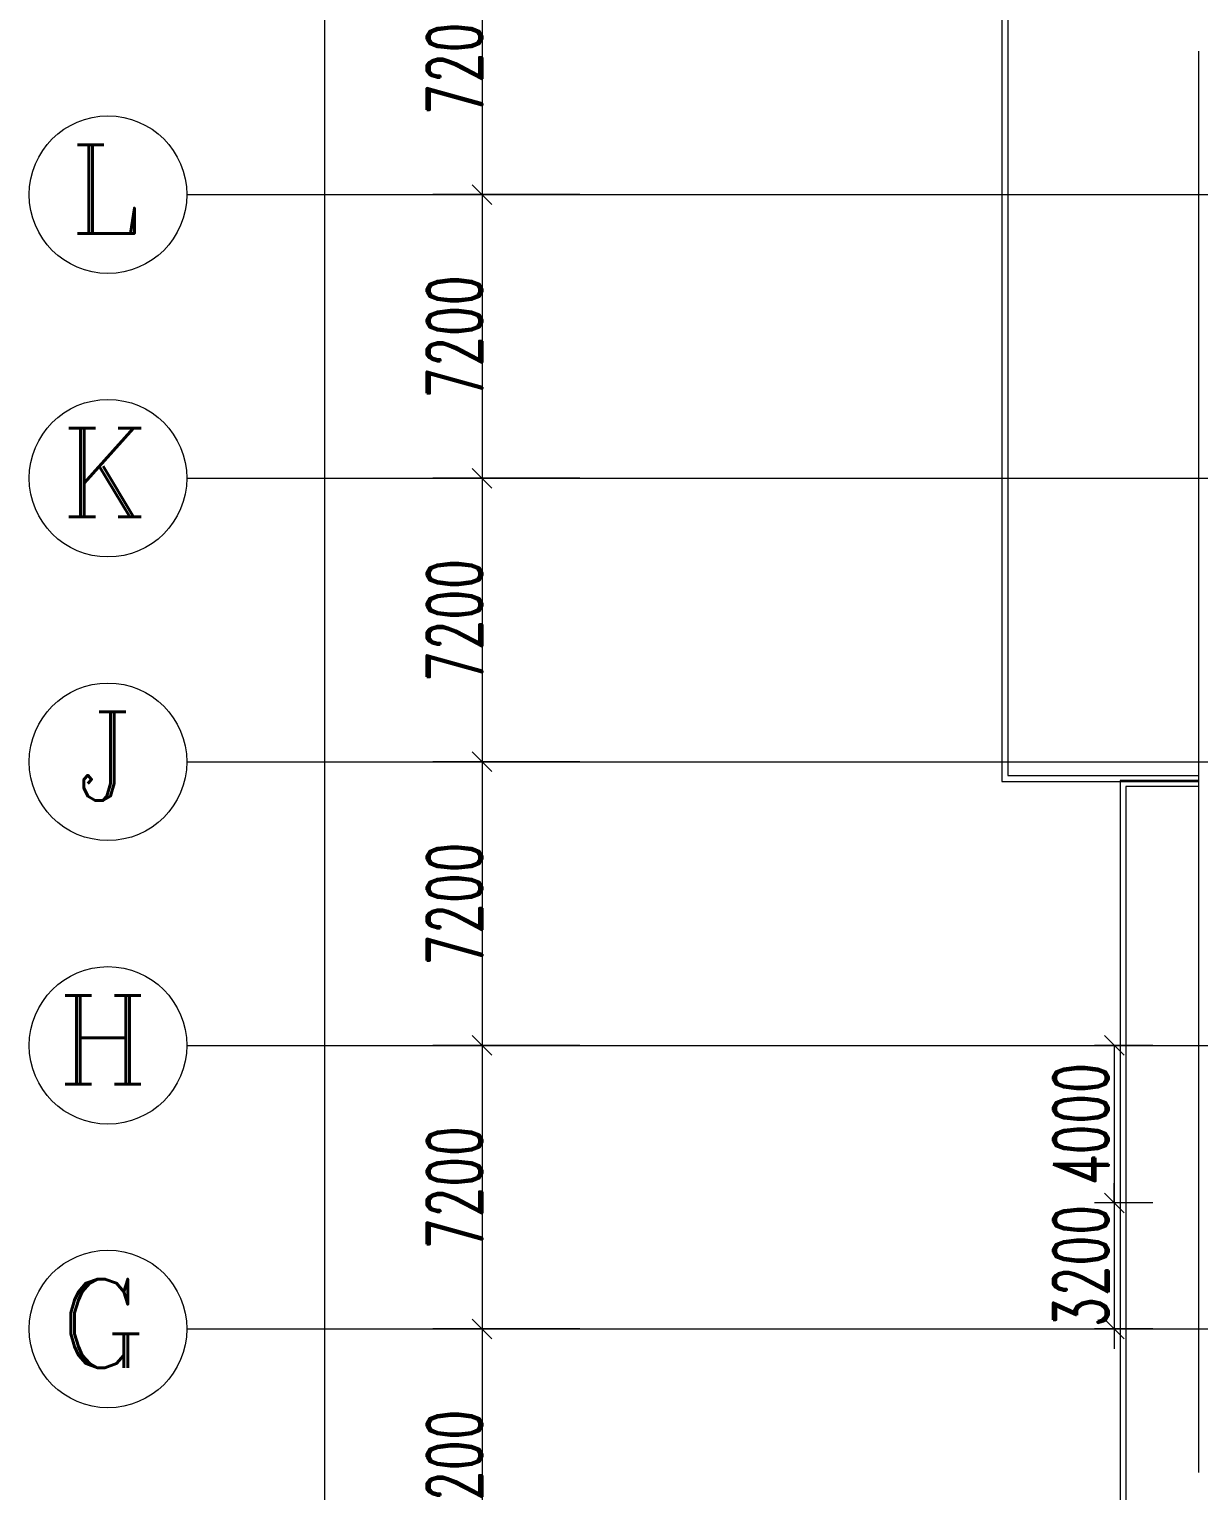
# Model space of a CAD drawing. Header units: millimetres. Extents: x -172041 to 399210, y -31706 to 192400.
# Drawn here: x -30000 to -300, y 39092 to 76200 of the extents above; entities that cross this region are included whole.
import ezdxf

# ---------------------------------------------------------------- set-up
doc = ezdxf.new("R2010")
doc.units = ezdxf.units.MM
doc.linetypes.add('1_1', pattern=[2, 1, -1])
doc.linetypes.add('轴网线', pattern=[22.04, 18.38, -1.83, 0, -1.83])
doc.layers.get('0').update_dxf_attribs({"color": 8})
doc.layers.get('Defpoints').update_dxf_attribs({"color": 8})
for name, color, linetype, lineweight in [('A-ANNO-DIMS', 8, 'Continuous', 9), ('A-GENM', 8, 'Continuous', 5), ('Q-CASE', 8, '1_1', 5), ('S-GRID', 8, 'Continuous', 9), ('S-GRID-IDEN', 8, 'Continuous', 9)]:
    doc.layers.add(name, color=color, linetype=linetype, lineweight=lineweight)
doc.styles.add('RomanC', font='romanc__.ttf', dxfattribs={"height": 2250})
doc.styles.add('RomanD_3', font='romand__.ttf', dxfattribs={"width": 0.65, "height": 1400})
doc.dimstyles.new('对角线_-_1mm_仿宋', dxfattribs={"dimscale": 304.8, "dimtxt": 1405.004626, "dimasz": 1.64042, "dimexe": 1.64042, "dimexo": 0.0625, "dimgap": 0.492126, "dimtad": 1, "dimdec": 0, "dimzin": 0, "dimdsep": 46, "dimtxsty": 'RomanD_3', "dimblk1": 'OBLIQUE', "dimblk2": 'OBLIQUE', "dimsah": 1, "dimcen": 0.09, "dimazin": 0, "dimtfac": 1, "dimtdec": 4, "dimtix": 1, "dimtmove": 0, "dimatfit": 3, "dimfxl": 3.28084, "dimfxlon": 1, "dimtvp": 1, "dimtolj": 1, "dimtzin": 0, "dimlwd": 18, "dimlwe": 18, "dimarcsym": 2})
doc.dimstyles.new('第一_二道尺寸线', dxfattribs={"dimscale": 304.8, "dimtxt": 1405.004626, "dimasz": 1.64042, "dimexe": 4.10105, "dimexo": 0.0625, "dimgap": 0, "dimtad": 1, "dimdec": 0, "dimzin": 0, "dimdsep": 46, "dimtxsty": 'RomanD_3', "dimblk1": 'OBLIQUE', "dimblk2": 'OBLIQUE', "dimsah": 1, "dimcen": 0.09, "dimazin": 0, "dimtfac": 1, "dimtdec": 4, "dimtix": 1, "dimtmove": 0, "dimatfit": 3, "dimfxl": 8.2021, "dimfxlon": 1, "dimtvp": 1, "dimtolj": 1, "dimtzin": 0, "dimlwd": 18, "dimlwe": 18, "dimarcsym": 2})

# ---------------------------------------------------------------- blocks, each defined once
blk = doc.blocks.new('混凝土雨棚1 - 混凝土雨棚-500x5500-4380737-LAY-2F-1_500-A')
at = {"layer": 'Q-CASE'}
for p, q in [((25700, 5000), (-25700, 5000)), ((-25700, 5000), (-25700, 0))]:
    blk.add_line(p, q, dxfattribs=at)
at = {"layer": 'Q-CASE', "linetype": 'Continuous'}
for p, q in [((25700, 5000), (-25700, 5000)), ((-25700, 5000), (-25700, 0)), ((25550, 4850), (-25550, 4850)), ((-25550, 4850), (-25550, 0)), ((-25700, 0), (-7160, 0))]:
    blk.add_line(p, q, dxfattribs=at)
blk = doc.blocks.new('混凝土雨棚1 - 混凝土雨棚-300mm-2000 2-4311661-LAY-2F-1_500-A')
at = {"layer": 'Q-CASE'}
for p, q in [((20413, 2000), (-20413, 2000)), ((20413, 0), (20413, 2000))]:
    blk.add_line(p, q, dxfattribs=at)
at = {"layer": 'Q-CASE', "linetype": 'Continuous'}
for p, q in [((20413, 2000), (-20413, 2000)), ((20413, 0), (20413, 2000)), ((20263, 1850), (1757, 1850)), ((20263, 0), (20263, 1850)), ((2847, 0), (20413, 0))]:
    blk.add_line(p, q, dxfattribs=at)
blk = doc.blocks.new('轴网 - 宽度系数 1_0-670626-LAY-2F-1_500-A')
at = {"layer": 'S-GRID-IDEN'}
blk.add_circle((0, 0), 4, dxfattribs=at)
blk = doc.blocks.new('_Oblique')
at = {"color": 0, "linetype": 'ByBlock', "lineweight": -2}
blk.add_line((-0.5, -0.5), (0.5, 0.5), dxfattribs=at)
blk = doc.blocks.new('DIMBLOCK7-LAY-2F-1_500-A')
at = {"layer": 'A-ANNO-DIMS', "color": 0, "lineweight": 18, "transparency": 16777216}
for p, q in [((-1465, 50400), (-2946, 50400)), ((-2446, 50400), (-2446, 46400)), ((-1465, 46400), (-2946, 46400))]:
    blk.add_line(p, q, dxfattribs=at)
at = {"layer": 'Defpoints', "color": 0, "transparency": 16777216}
for p in [(-1446, 50400), (-2446, 46400), (-1446, 46400)]:
    blk.add_point(p, dxfattribs=at)
at = {"layer": 'A-ANNO-DIMS', "color": 0, "lineweight": 18, "transparency": 16777216, "xscale": 500.0000000000001, "yscale": 500.0000000000001, "zscale": 500.0000000000001}
for p, rotation in [((-2446, 50400), 90), ((-2446, 46400), 270)]:
    blk.add_blockref('_Oblique', p, dxfattribs=dict(at, rotation=rotation))
at = {"layer": 'A-ANNO-DIMS', "color": 0, "lineweight": 18, "transparency": 16777216, "insert": (-3296, 48400), "char_height": 1400, "width": 3890.78, "attachment_point": 5, "rotation": 90, "style": 'RomanD_3'}
blk.add_mtext('\\A1;4000', dxfattribs=at)
blk = doc.blocks.new('DIMBLOCK8-LAY-2F-1_500-A')
at = {"layer": 'A-ANNO-DIMS', "color": 0, "lineweight": 18, "transparency": 16777216}
for p, q in [((-2446, 46400), (-2446, 46900)), ((-1465, 46400), (-2946, 46400)), ((-2446, 46400), (-2446, 43200)), ((-1465, 43200), (-2946, 43200)), ((-2446, 43200), (-2446, 42700))]:
    blk.add_line(p, q, dxfattribs=at)
at = {"layer": 'Defpoints', "color": 0, "transparency": 16777216}
for p in [(-1446, 46400), (-2446, 43200), (-1446, 43200)]:
    blk.add_point(p, dxfattribs=at)
at = {"layer": 'A-ANNO-DIMS', "color": 0, "lineweight": 18, "transparency": 16777216, "xscale": 500.0000000000001, "yscale": 500.0000000000001, "zscale": 500.0000000000001}
for p, rotation in [((-2446, 46400), 270), ((-2446, 43200), 90)]:
    blk.add_blockref('_Oblique', p, dxfattribs=dict(at, rotation=rotation))
at = {"layer": 'A-ANNO-DIMS', "color": 0, "lineweight": 18, "transparency": 16777216, "insert": (-3296, 44800), "char_height": 1400, "width": 3890.78, "attachment_point": 5, "rotation": 90, "style": 'RomanD_3'}
blk.add_mtext('\\A1;3200', dxfattribs=at)
blk = doc.blocks.new('DIMBLOCK49-LAY-2F-1_500-A')
at = {"layer": 'A-ANNO-DIMS', "color": 0, "lineweight": 18, "transparency": 16777216}
for p, q in [((-16019.05, 79200), (-19750, 79200)), ((-18500, 79200), (-18500, 72000)), ((-16019.05, 72000), (-19750, 72000))]:
    blk.add_line(p, q, dxfattribs=at)
at = {"layer": 'Defpoints', "color": 0, "transparency": 16777216}
for p in [(-16000, 79200), (-18500, 72000), (-16000, 72000)]:
    blk.add_point(p, dxfattribs=at)
at = {"layer": 'A-ANNO-DIMS', "color": 0, "lineweight": 18, "transparency": 16777216, "xscale": 500.0000000000001, "yscale": 500.0000000000001, "zscale": 500.0000000000001}
for p, rotation in [((-18500, 79200), 90), ((-18500, 72000), 270)]:
    blk.add_blockref('_Oblique', p, dxfattribs=dict(at, rotation=rotation))
at = {"layer": 'A-ANNO-DIMS', "color": 0, "lineweight": 18, "transparency": 16777216, "insert": (-19200, 75600), "char_height": 1400, "width": 3890.782, "attachment_point": 5, "rotation": 90, "style": 'RomanD_3'}
blk.add_mtext('\\A1;7200', dxfattribs=at)
blk = doc.blocks.new('DIMBLOCK50-LAY-2F-1_500-A')
at = {"layer": 'A-ANNO-DIMS', "color": 0, "lineweight": 18, "transparency": 16777216}
for p, q in [((-16019.05, 72000), (-19750, 72000)), ((-18500, 72000), (-18500, 64800)), ((-16019.05, 64800), (-19750, 64800))]:
    blk.add_line(p, q, dxfattribs=at)
at = {"layer": 'Defpoints', "color": 0, "transparency": 16777216}
for p in [(-16000, 72000), (-18500, 64800), (-16000, 64800)]:
    blk.add_point(p, dxfattribs=at)
at = {"layer": 'A-ANNO-DIMS', "color": 0, "lineweight": 18, "transparency": 16777216, "xscale": 500.0000000000001, "yscale": 500.0000000000001, "zscale": 500.0000000000001}
for p, rotation in [((-18500, 72000), 90), ((-18500, 64800), 270)]:
    blk.add_blockref('_Oblique', p, dxfattribs=dict(at, rotation=rotation))
at = {"layer": 'A-ANNO-DIMS', "color": 0, "lineweight": 18, "transparency": 16777216, "insert": (-19200, 68400), "char_height": 1400, "width": 3890.782, "attachment_point": 5, "rotation": 90, "style": 'RomanD_3'}
blk.add_mtext('\\A1;7200', dxfattribs=at)
blk = doc.blocks.new('DIMBLOCK51-LAY-2F-1_500-A')
at = {"layer": 'A-ANNO-DIMS', "color": 0, "lineweight": 18, "transparency": 16777216}
for p, q in [((-16019.05, 64800), (-19750, 64800)), ((-18500, 64800), (-18500, 57600)), ((-16019.05, 57600), (-19750, 57600))]:
    blk.add_line(p, q, dxfattribs=at)
at = {"layer": 'Defpoints', "color": 0, "transparency": 16777216}
for p in [(-16000, 64800), (-18500, 57600), (-16000, 57600)]:
    blk.add_point(p, dxfattribs=at)
at = {"layer": 'A-ANNO-DIMS', "color": 0, "lineweight": 18, "transparency": 16777216, "xscale": 500.0000000000001, "yscale": 500.0000000000001, "zscale": 500.0000000000001}
for p, rotation in [((-18500, 64800), 90), ((-18500, 57600), 270)]:
    blk.add_blockref('_Oblique', p, dxfattribs=dict(at, rotation=rotation))
at = {"layer": 'A-ANNO-DIMS', "color": 0, "lineweight": 18, "transparency": 16777216, "insert": (-19200, 61200), "char_height": 1400, "width": 3890.782, "attachment_point": 5, "rotation": 90, "style": 'RomanD_3'}
blk.add_mtext('\\A1;7200', dxfattribs=at)
blk = doc.blocks.new('DIMBLOCK52-LAY-2F-1_500-A')
at = {"layer": 'A-ANNO-DIMS', "color": 0, "lineweight": 18, "transparency": 16777216}
for p, q in [((-16019.05, 57600), (-19750, 57600)), ((-18500, 57600), (-18500, 50400)), ((-16019.05, 50400), (-19750, 50400))]:
    blk.add_line(p, q, dxfattribs=at)
at = {"layer": 'Defpoints', "color": 0, "transparency": 16777216}
for p in [(-16000, 57600), (-18500, 50400), (-16000, 50400)]:
    blk.add_point(p, dxfattribs=at)
at = {"layer": 'A-ANNO-DIMS', "color": 0, "lineweight": 18, "transparency": 16777216, "xscale": 500.0000000000001, "yscale": 500.0000000000001, "zscale": 500.0000000000001}
for p, rotation in [((-18500, 57600), 90), ((-18500, 50400), 270)]:
    blk.add_blockref('_Oblique', p, dxfattribs=dict(at, rotation=rotation))
at = {"layer": 'A-ANNO-DIMS', "color": 0, "lineweight": 18, "transparency": 16777216, "insert": (-19200, 54000), "char_height": 1400, "width": 3890.782, "attachment_point": 5, "rotation": 90, "style": 'RomanD_3'}
blk.add_mtext('\\A1;7200', dxfattribs=at)
blk = doc.blocks.new('DIMBLOCK53-LAY-2F-1_500-A')
at = {"layer": 'A-ANNO-DIMS', "color": 0, "lineweight": 18, "transparency": 16777216}
for p, q in [((-16019.05, 50400), (-19750, 50400)), ((-18500, 50400), (-18500, 43200)), ((-16019.05, 43200), (-19750, 43200))]:
    blk.add_line(p, q, dxfattribs=at)
at = {"layer": 'Defpoints', "color": 0, "transparency": 16777216}
for p in [(-16000, 50400), (-18500, 43200), (-16000, 43200)]:
    blk.add_point(p, dxfattribs=at)
at = {"layer": 'A-ANNO-DIMS', "color": 0, "lineweight": 18, "transparency": 16777216, "xscale": 500.0000000000001, "yscale": 500.0000000000001, "zscale": 500.0000000000001}
for p, rotation in [((-18500, 50400), 90), ((-18500, 43200), 270)]:
    blk.add_blockref('_Oblique', p, dxfattribs=dict(at, rotation=rotation))
at = {"layer": 'A-ANNO-DIMS', "color": 0, "lineweight": 18, "transparency": 16777216, "insert": (-19200, 46800), "char_height": 1400, "width": 3890.782, "attachment_point": 5, "rotation": 90, "style": 'RomanD_3'}
blk.add_mtext('\\A1;7200', dxfattribs=at)
blk = doc.blocks.new('DIMBLOCK54-LAY-2F-1_500-A')
at = {"layer": 'A-ANNO-DIMS', "color": 0, "lineweight": 18, "transparency": 16777216}
for p, q in [((-16019.05, 43200), (-19750, 43200)), ((-18500, 43200), (-18500, 36000)), ((-16019.05, 36000), (-19750, 36000))]:
    blk.add_line(p, q, dxfattribs=at)
at = {"layer": 'Defpoints', "color": 0, "transparency": 16777216}
for p in [(-16000, 43200), (-18500, 36000), (-16000, 36000)]:
    blk.add_point(p, dxfattribs=at)
at = {"layer": 'A-ANNO-DIMS', "color": 0, "lineweight": 18, "transparency": 16777216, "xscale": 500.0000000000001, "yscale": 500.0000000000001, "zscale": 500.0000000000001}
for p, rotation in [((-18500, 43200), 90), ((-18500, 36000), 270)]:
    blk.add_blockref('_Oblique', p, dxfattribs=dict(at, rotation=rotation))
at = {"layer": 'A-ANNO-DIMS', "color": 0, "lineweight": 18, "transparency": 16777216, "insert": (-19200, 39600), "char_height": 1400, "width": 3890.782, "attachment_point": 5, "rotation": 90, "style": 'RomanD_3'}
blk.add_mtext('\\A1;7200', dxfattribs=at)
blk = doc.blocks.new('DIMBLOCK127-LAY-2F-1_500-A')
at = {"layer": 'A-ANNO-DIMS', "color": 0, "lineweight": 18, "transparency": 16777216}
for p, q in [((-20019.05, 159050), (-23750, 159050)), ((-22500, 159050), (-22500, -650)), ((-20019.05, -650), (-23750, -650))]:
    blk.add_line(p, q, dxfattribs=at)
at = {"layer": 'Defpoints', "color": 0, "transparency": 16777216}
for p in [(-20000, 159050), (-22500, -650), (-20000, -650)]:
    blk.add_point(p, dxfattribs=at)
at = {"layer": 'A-ANNO-DIMS', "color": 0, "lineweight": 18, "transparency": 16777216, "xscale": 500.0000000000001, "yscale": 500.0000000000001, "zscale": 500.0000000000001}
for p, rotation in [((-22500, 159050), 90), ((-22500, -650), 270)]:
    blk.add_blockref('_Oblique', p, dxfattribs=dict(at, rotation=rotation))
at = {"layer": 'A-ANNO-DIMS', "color": 0, "lineweight": 18, "transparency": 16777216, "insert": (-23200, 79200), "char_height": 1400, "width": 5836.1731, "attachment_point": 5, "rotation": 90, "style": 'RomanD_3'}
blk.add_mtext('\\A1;159700', dxfattribs=at)

msp = doc.modelspace()

# ---------------------------------------------------------------- linework, layer by layer
at = {"layer": 'S-GRID'}
for p, q in [((-26000, 72000), (-16000, 72000)), ((-26000, 64800), (-16000, 64800)), ((-26000, 57600), (-16000, 57600)), ((-26000, 50400), (-16000, 50400)), ((-26000, 43200), (-16000, 43200))]:
    msp.add_line(p, q, dxfattribs=at)
at = {"layer": 'S-GRID', "linetype": '轴网线'}
for p, q in [((-16000, 72000), (308800, 72000)), ((-16000, 64800), (308800, 64800)), ((-16000, 57600), (308800, 57600)), ((-16000, 50400), (308800, 50400)), ((-16000, 43200), (308800, 43200))]:
    msp.add_line(p, q, dxfattribs=at)

# ---------------------------------------------------------------- block references
at = {"layer": 'A-GENM', "rotation": 89.99999999999993}
for name, p in [('混凝土雨棚1 - 混凝土雨棚-500x5500-4380737-LAY-2F-1_500-A', (-300, 82800)), ('混凝土雨棚1 - 混凝土雨棚-300mm-2000 2-4311661-LAY-2F-1_500-A', (-300, 36712.5))]:
    msp.add_blockref(name, p, dxfattribs=at)
at = {"layer": 'S-GRID-IDEN', "xscale": 499.9999999999995, "yscale": 499.9999999999995, "zscale": 499.9999999999995, "rotation": 269.9999999999994}
for p in [(-28000, 72000), (-28000, 64800), (-28000, 57600), (-28000, 50400), (-28000, 43200)]:
    msp.add_blockref('轴网 - 宽度系数 1_0-670626-LAY-2F-1_500-A', p, dxfattribs=at)

# ---------------------------------------------------------------- texts
at = {"layer": 'S-GRID-IDEN', "char_height": 2250, "attachment_point": 1, "style": 'RomanC'}
for s, insert, width in [('\\fRomanC|b0|i0|c134|p2|;L', (-28969, 73267), 2324.894), ('\\fRomanC|b0|i0|c134|p2|;K', (-29184, 66067), 2845.991), ('\\fRomanC|b0|i0|c134|p2|;J', (-28804, 58867), 1924.05), ('\\fRomanC|b0|i0|c134|p2|;H', (-29284, 51667), 3086.497), ('\\fRomanC|b0|i0|c134|p2|;G', (-29234, 44467), 2966.244)]:
    msp.add_mtext(s, dxfattribs=dict(at, insert=insert, width=width))

# ---------------------------------------------------------------- dimensions: what is measured, and where the dimension line sits
at = {"layer": 'A-ANNO-DIMS', "lineweight": 18}
for base, p1, p2, dimstyle, override, picture, middle in [((-22500, -650), (-20000, 159050), (-20000, -650), '第一_二道尺寸线', {"dimpost": '<>', "dimfxl": 159700}, 'DIMBLOCK127-LAY-2F-1_500-A', (-23200, 79200)), ((-18500, 72000), (-16000, 79200), (-16000, 72000), '第一_二道尺寸线', {"dimpost": '<>', "dimfxl": 7200}, 'DIMBLOCK49-LAY-2F-1_500-A', (-19200, 75600)), ((-18500, 64800), (-16000, 72000), (-16000, 64800), '第一_二道尺寸线', {"dimpost": '<>', "dimfxl": 7200}, 'DIMBLOCK50-LAY-2F-1_500-A', (-19200, 68400)), ((-18500, 57600), (-16000, 64800), (-16000, 57600), '第一_二道尺寸线', {"dimpost": '<>', "dimfxl": 7200}, 'DIMBLOCK51-LAY-2F-1_500-A', (-19200, 61200)), ((-18500, 50400), (-16000, 57600), (-16000, 50400), '第一_二道尺寸线', {"dimpost": '<>', "dimfxl": 7200}, 'DIMBLOCK52-LAY-2F-1_500-A', (-19200, 54000)), ((-18500, 43200), (-16000, 50400), (-16000, 43200), '第一_二道尺寸线', {"dimpost": '<>', "dimfxl": 7200}, 'DIMBLOCK53-LAY-2F-1_500-A', (-19200, 46800)), ((-2446.2, 46400), (-1446.2, 50400), (-1446.2, 46400), '对角线_-_1mm_仿宋', {"dimpost": '<>', "dimfxl": 4000}, 'DIMBLOCK7-LAY-2F-1_500-A', (-3296.2, 48400)), ((-2446.2, 43200), (-1446.2, 46400), (-1446.2, 43200), '对角线_-_1mm_仿宋', {"dimpost": '<>', "dimfxl": 3200}, 'DIMBLOCK8-LAY-2F-1_500-A', (-3296.2, 44800)), ((-18500, 36000), (-16000, 43200), (-16000, 36000), '第一_二道尺寸线', {"dimpost": '<>', "dimfxl": 7200}, 'DIMBLOCK54-LAY-2F-1_500-A', (-19200, 39600))]:
    dim = msp.add_linear_dim(base=base, p1=p1, p2=p2, angle=90, dimstyle=dimstyle, override=override, dxfattribs=at)
    dim.commit()
    dim.dimension.update_dxf_attribs({"geometry": picture, "text_midpoint": middle})

doc.saveas('drawing.dxf')
